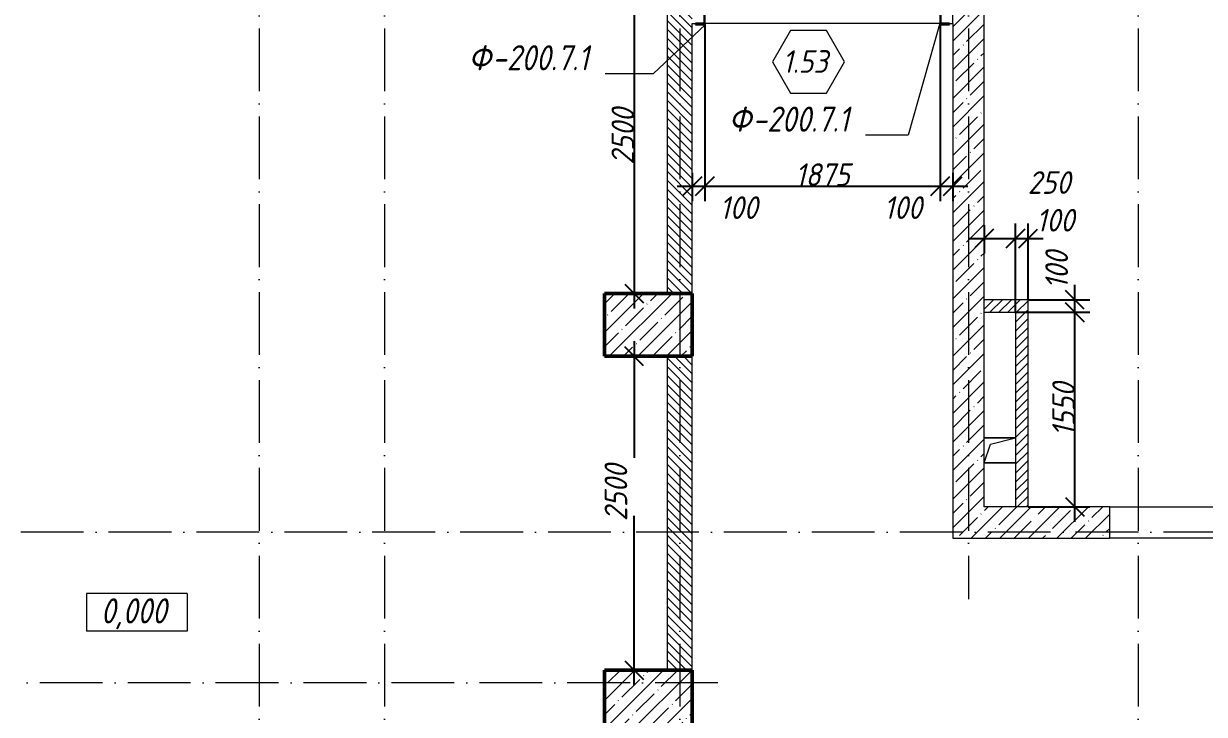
# Model space of a CAD drawing. Header units: millimetres. Extents: x -401725 to 250493, y 305116 to 802890.
# Drawn here: x -147926 to -138522, y 621045 to 626547 of the extents above; entities that cross this region are included whole.
import ezdxf

# ---------------------------------------------------------------- set-up
doc = ezdxf.new("R2010")
doc.units = ezdxf.units.MM
doc.linetypes.add('50_200_ШТРИХ_1Т_ш5_п1_п1_', pattern=[700, 500, -100, 0, -100])
for name, color, linetype, lineweight in [('A-____-____-DIMS', 7, 'Continuous', 9), ('A-DOOR-____-IDEN', 7, 'Continuous', 9), ('A-FLOR-____-OTLN', 7, 'Continuous', 9), ('A-GENM-____-IDEN', 7, 'Continuous', 9), ('A-GENM-____-MCUT', 7, 'Continuous', 25), ('A-GENM-____-OTLN', 7, 'Continuous', 9), ('A-GENM-____-OTLN-1', 7, 'Continuous', 25), ('A-WALL-____-MCUT-3', 7, 'Continuous', 9), ('A-WALL-____-OTLN', 7, 'Continuous', 9), ('A-WALL-FNSH-MCUT-1', 7, 'Continuous', 9), ('G-____-____-DIMS', 7, 'Continuous', 9), ('S-COLS-____-MCUT', 7, 'Continuous', 50), ('S-COLS-____-OTLN', 7, 'Continuous', 9), ('S-GRID-____-OTLN-1', 7, '50_200_ШТРИХ_1Т_ш5_п1_п1_', 9)]:
    doc.layers.add(name, color=color, linetype=linetype, lineweight=lineweight)
for name, color, linetype, lineweight, true_color in [('A-WALL-____-MCUT-4', 7, 'Continuous', 13, 0x000000), ('A-WALL-____-PATT-2', 7, 'Continuous', 9, 0x787878), ('A-WALL-____-PATT-3', 9, 'Continuous', 9, 0x808080), ('A-WALL-____-PATT-4', 9, 'Continuous', 9, 0x808080), ('I-WALL-____-OTLN-1', 7, 'Continuous', 9, 0x000000)]:
    doc.layers.add(name, color=color, linetype=linetype, lineweight=lineweight, true_color=true_color)
doc.styles.add('ISOCPEUR_I_10', font='isocpeui.ttf', dxfattribs={"width": 0.9, "height": 180})
doc.styles.add('ISOCPEUR_I_14', font='isocpeui.ttf', dxfattribs={"width": 0.9, "height": 180})
doc.styles.add('ISOCPEUR_I_2', font='isocpeui.ttf', dxfattribs={"width": 0.85, "height": 2.3})
doc.dimstyles.new('ISO-1_8_0_9К_СРЕДНИЙ_Кладочные_4', dxfattribs={"dimscale": 304.8, "dimtxt": 179.276612, "dimasz": 0.492126, "dimexe": 0.393701, "dimexo": 0, "dimgap": 0, "dimtad": 1, "dimdec": 3, "dimrnd": 0.001, "dimdsep": 46, "dimtxsty": 'ISOCPEUR_I_10', "dimblk1": 'OBLIQUE', "dimblk2": 'OBLIQUE', "dimsah": 1, "dimcen": 0.09, "dimdle": 0.393701, "dimazin": 0, "dimtfac": 1, "dimtdec": 4, "dimtix": 1, "dimtmove": 1, "dimatfit": 3, "dimfxl": 1, "dimtvp": 1, "dimtolj": 1, "dimtzin": 0, "dimarcsym": 2})
doc.dimstyles.new('ISO-1_8_0_9К_СРЕДНИЙ_Кладочные_5', dxfattribs={"dimscale": 304.8, "dimtxt": 179.276612, "dimasz": 0.492126, "dimexe": 0.393701, "dimexo": 0, "dimgap": 0, "dimtad": 1, "dimdec": 3, "dimrnd": 0.001, "dimdsep": 46, "dimtxsty": 'ISOCPEUR_I_10', "dimblk1": 'OBLIQUE', "dimblk2": 'OBLIQUE', "dimsah": 1, "dimcen": 0.09, "dimdle": 0.393701, "dimazin": 0, "dimtfac": 1, "dimtdec": 4, "dimtix": 1, "dimtmove": 2, "dimatfit": 3, "dimfxl": 1, "dimtvp": 1, "dimtolj": 1, "dimtzin": 0, "dimarcsym": 2})
doc.dimstyles.new('ISO-1_8_0_9К_СРЕДНИЙ_Кладочные_6', dxfattribs={"dimscale": 304.8, "dimtxt": 179.276612, "dimasz": 0.492126, "dimexe": 0.393701, "dimexo": 0, "dimgap": 0, "dimtad": 1, "dimdec": 3, "dimrnd": 0.001, "dimdsep": 46, "dimtxsty": 'ISOCPEUR_I_14', "dimblk1": 'OBLIQUE', "dimblk2": 'OBLIQUE', "dimsah": 1, "dimcen": 0.09, "dimdle": 0.393701, "dimazin": 0, "dimtfac": 1, "dimtdec": 4, "dimtix": 1, "dimtmove": 0, "dimatfit": 3, "dimfxl": 1, "dimtvp": 1, "dimtolj": 1, "dimtzin": 0, "dimarcsym": 2})
doc.dimstyles.new('ISO-1_8_0_9К_СРЕДНИЙ_Кладочные_8', dxfattribs={"dimscale": 304.8, "dimtxt": 179.276612, "dimasz": 0.492126, "dimexe": 0.393701, "dimexo": 0, "dimgap": 0, "dimtad": 1, "dimdec": 3, "dimrnd": 0.001, "dimdsep": 46, "dimtxsty": 'ISOCPEUR_I_14', "dimblk1": 'OBLIQUE', "dimblk2": 'OBLIQUE', "dimsah": 1, "dimcen": 0.09, "dimdle": 0.393701, "dimazin": 0, "dimtfac": 1, "dimtdec": 4, "dimtix": 1, "dimtmove": 0, "dimatfit": 3, "dimfxl": 1, "dimtvp": 1, "dimtolj": 1, "dimtzin": 0, "dimarcsym": 2})
pattern_1 = [(135, (-175000.736, 544716.51), (-35.35534, -35.35534), [])]
pattern_2 = [(45, (-175000.736, 544716.51), (-35.35534, 35.35534), [])]
pattern_3 = [(45, (-175000.74, 544716.51), (-114.04925, 114.04925), []), (45, (-174886.69, 544716.51), (-114.04925, 114.04925), [201.612, -40.322, 3.353, -36.97])]

# ---------------------------------------------------------------- blocks, each defined once
blk = doc.blocks.new('BSC_Колонна _Прямоугольная - 500х700-V86-АР1_Кладочный план 1 этажа в осях 1-64_Ю-ЯЯ')
at = {"layer": 'S-COLS-____-OTLN'}
h = blk.add_hatch(dxfattribs=at)
h.set_pattern_fill('FP_88', color=256, style=0, pattern_type=2)
h.set_pattern_definition([(315, (-76431.04, 32050), (114.04925, 114.04925), []), (315, (-76431.04, 31935.95), (114.04925, 114.04925), [201.613, -40.323, 3.353, -36.97])])
h.paths.add_polyline_path([(-250, -350), (250, -350), (250, 350), (-250, 350), (-250, 250.2)], flags=0)
at = {"layer": 'S-COLS-____-MCUT'}
for p, q in [((250, 350), (-250, 350)), ((-250, 350), (-250, -350)), ((250, -350), (250, 350)), ((-250, -350), (250, -350))]:
    blk.add_line(p, q, dxfattribs=at)
blk = doc.blocks.new('BSC_Колонна _Прямоугольная - 500х700-V87-АР1_Кладочный план 1 этажа в осях 1-64_Ю-ЯЯ')
at = {"layer": 'S-COLS-____-OTLN'}
h = blk.add_hatch(dxfattribs=at)
h.set_pattern_fill('FP_89', color=256, style=0, pattern_type=2)
h.set_pattern_definition([(315, (-79431.04, 32050), (114.04925, 114.04925), []), (315, (-79431.04, 31935.95), (114.04925, 114.04925), [201.613, -40.323, 3.353, -36.97])])
h.paths.add_polyline_path([(-250, 350), (-250, -350), (250, -350), (250, 350)], flags=0)
at = {"layer": 'S-COLS-____-MCUT'}
for p, q in [((250, 350), (-250, 350)), ((-250, 350), (-250, -350)), ((250, -350), (250, 350)), ((-250, -350), (250, -350))]:
    blk.add_line(p, q, dxfattribs=at)
blk = doc.blocks.new('Фахверк_СКБ_Уголок - 200_4830_зеркало-28917529-АР1_Кладочный план 1 этажа в осях 1-64_Ю-ЯЯ')
at = {"layer": 'A-GENM-____-MCUT'}
for p, q in [((200, 156), (125, 156)), ((125, 156), (125, 81)), ((131, 81), (131, 150)), ((131, 150), (200, 150)), ((200, 150), (200, 156)), ((125, 81), (131, 81)), ((131, 19), (125, 19)), ((125, 19), (125, -56)), ((131, -50), (131, 19)), ((125, -56), (200, -56)), ((200, -50), (131, -50)), ((200, -56), (200, -50))]:
    blk.add_line(p, q, dxfattribs=at)
blk = doc.blocks.new('Фахверк_СКБ_Уголок - 200_4830_зеркало-28053660-АР1_Кладочный план 1 этажа в осях 1-64_Ю-ЯЯ')
at = {"layer": 'A-GENM-____-MCUT'}
for p, q in [((125, 156), (50, 156)), ((50, 156), (50, 150)), ((50, 150), (119, 150)), ((119, 150), (119, 81)), ((125, 81), (125, 156)), ((119, 81), (125, 81)), ((125, 19), (119, 19)), ((119, 19), (119, -50)), ((125, -56), (125, 19)), ((119, -50), (50, -50)), ((50, -50), (50, -56)), ((50, -56), (125, -56))]:
    blk.add_line(p, q, dxfattribs=at)
blk = doc.blocks.new('AR_Отверстие прямоугольное _в плите_ - AR_Отверстие прямоугольное _в плите_-30459269-АР1_Кладочный план 1 этажа в осях 1-64_Ю-ЯЯ')
at = {"layer": 'A-GENM-____-OTLN'}
for p, q in [((125, 100), (-125, 100)), ((-75, 50), (125, 100)), ((-125, -100), (-75, 50)), ((-125, -100), (125, -100))]:
    blk.add_line(p, q, dxfattribs=at)
blk = doc.blocks.new('Марка проема - марка проема-27336095-АР1_Кладочный план 1 этажа в осях 1-64_Ю-ЯЯ')
at = {"layer": 'A-DOOR-____-IDEN'}
for p, q in [((-1.439, 0.159), (-2.877, -2.333)), ((1.439, 0.159), (-1.439, 0.159)), ((2.877, -2.333), (1.439, 0.159)), ((-2.877, -2.333), (-1.439, -4.825)), ((1.439, -4.825), (2.877, -2.333)), ((-1.439, -4.825), (1.439, -4.825))]:
    blk.add_line(p, q, dxfattribs=at)
blk = doc.blocks.new('_Oblique')
at = {"color": 0, "linetype": 'ByBlock', "lineweight": -2}
blk.add_line((-0.5, -0.5), (0.5, 0.5), dxfattribs=at)
blk = doc.blocks.new('*D12925')
at = {"layer": 'A-____-____-DIMS', "color": 0, "lineweight": -2, "transparency": 16777216}
for p, q in [((-143063.4, 627017.6), (-143063.4, 624277.6)), ((-142800.7, 626897.6), (-143183.4, 626897.6)), ((-142800.7, 624397.6), (-143183.4, 624397.6))]:
    blk.add_line(p, q, dxfattribs=at)
at = {"layer": 'Defpoints', "color": 0, "transparency": 16777216}
for p in [(-142800.7, 626897.6), (-143063.4, 624397.6), (-142800.7, 624397.6)]:
    blk.add_point(p, dxfattribs=at)
at = {"layer": 'A-____-____-DIMS', "color": 0, "lineweight": -2, "transparency": 16777216, "xscale": 150, "yscale": 150, "zscale": 150}
for p, rotation in [((-143063.4, 626897.6), 90), ((-143063.4, 624397.6), 270)]:
    blk.add_blockref('_Oblique', p, dxfattribs=dict(at, rotation=rotation))
at = {"layer": 'A-____-____-DIMS', "color": 0, "transparency": 16777216, "insert": (-143153.4, 625647.6), "char_height": 180, "width": 546.104, "attachment_point": 5, "rotation": 90, "style": 'ISOCPEUR_I_14'}
blk.add_mtext('\\A1;2500', dxfattribs=at)
blk = doc.blocks.new('*D12926')
at = {"layer": 'A-____-____-DIMS', "color": 0, "lineweight": -2, "transparency": 16777216}
for p, q in [((-143063.4, 624017.6), (-143063.4, 623088.8)), ((-142800.7, 623897.6), (-143183.4, 623897.6)), ((-143063.4, 621277.6), (-143063.4, 622627.3)), ((-142800.7, 621397.6), (-143183.4, 621397.6))]:
    blk.add_line(p, q, dxfattribs=at)
at = {"layer": 'Defpoints', "color": 0, "transparency": 16777216}
for p in [(-142800.7, 623897.6), (-143063.4, 621397.6), (-142800.7, 621397.6)]:
    blk.add_point(p, dxfattribs=at)
at = {"layer": 'A-____-____-DIMS', "color": 0, "lineweight": -2, "transparency": 16777216, "xscale": 150, "yscale": 150, "zscale": 150}
for p, rotation in [((-143063.4, 623897.6), 90), ((-143063.4, 621397.6), 270)]:
    blk.add_blockref('_Oblique', p, dxfattribs=dict(at, rotation=rotation))
at = {"layer": 'A-____-____-DIMS', "color": 0, "transparency": 16777216, "insert": (-143298.6, 622585), "char_height": 180, "width": 546.104, "attachment_point": 1, "rotation": 90, "line_spacing_factor": 1.149209, "style": 'ISOCPEUR_I_10'}
blk.add_mtext('\\A1;2500', dxfattribs=at)
blk = doc.blocks.new('*D12936')
at = {"layer": 'A-____-____-DIMS', "color": 0, "lineweight": -2, "transparency": 16777216}
for p, q in [((-142500.7, 626541.2), (-142500.7, 625132.9)), ((-142600.7, 625358.9), (-142600.7, 625132.9)), ((-142720.7, 625252.9), (-142380.7, 625252.9))]:
    blk.add_line(p, q, dxfattribs=at)
at = {"layer": 'Defpoints', "color": 0, "transparency": 16777216}
for p in [(-142500.7, 626541.2), (-142600.7, 625358.9), (-142500.7, 625252.9)]:
    blk.add_point(p, dxfattribs=at)
at = {"layer": 'A-____-____-DIMS', "color": 0, "lineweight": -2, "transparency": 16777216, "xscale": 150, "yscale": 150, "zscale": 150, "rotation": 180}
blk.add_blockref('_Oblique', (-142600.7, 625252.9), dxfattribs=at)
at = {"layer": 'A-____-____-DIMS', "color": 0, "lineweight": -2, "transparency": 16777216, "xscale": 150, "yscale": 150, "zscale": 150}
blk.add_blockref('_Oblique', (-142500.7, 625252.9), dxfattribs=at)
at = {"layer": 'A-____-____-DIMS', "color": 0, "transparency": 16777216, "insert": (-142382.9, 625171.5), "char_height": 180, "width": 368.207, "attachment_point": 1, "line_spacing_factor": 1.149209, "style": 'ISOCPEUR_I_10'}
blk.add_mtext('\\A1;100', dxfattribs=at)
blk = doc.blocks.new('*D12937')
at = {"layer": 'A-____-____-DIMS', "color": 0, "lineweight": -2, "transparency": 16777216}
for p, q in [((-142500.7, 626541.2), (-142500.7, 625132.9)), ((-140625.7, 626541.2), (-140625.7, 625132.9)), ((-142620.7, 625252.9), (-140505.7, 625252.9))]:
    blk.add_line(p, q, dxfattribs=at)
at = {"layer": 'Defpoints', "color": 0, "transparency": 16777216}
for p in [(-142500.7, 626541.2), (-140625.7, 626541.2), (-140625.7, 625252.9)]:
    blk.add_point(p, dxfattribs=at)
at = {"layer": 'A-____-____-DIMS', "color": 0, "lineweight": -2, "transparency": 16777216, "xscale": 150, "yscale": 150, "zscale": 150, "rotation": 180}
blk.add_blockref('_Oblique', (-142500.7, 625252.9), dxfattribs=at)
at = {"layer": 'A-____-____-DIMS', "color": 0, "lineweight": -2, "transparency": 16777216, "xscale": 150, "yscale": 150, "zscale": 150}
blk.add_blockref('_Oblique', (-140625.7, 625252.9), dxfattribs=at)
at = {"layer": 'A-____-____-DIMS', "color": 0, "transparency": 16777216, "insert": (-141563.2, 625344), "char_height": 180, "width": 504.733, "attachment_point": 5, "style": 'ISOCPEUR_I_14'}
blk.add_mtext('\\A1;1875', dxfattribs=at)
blk = doc.blocks.new('*D12938')
at = {"layer": 'A-____-____-DIMS', "color": 0, "lineweight": -2, "transparency": 16777216}
for p, q in [((-140625.7, 626541.2), (-140625.7, 625132.9)), ((-140525.7, 625358.9), (-140525.7, 625132.9)), ((-140745.7, 625252.9), (-140405.7, 625252.9))]:
    blk.add_line(p, q, dxfattribs=at)
at = {"layer": 'Defpoints', "color": 0, "transparency": 16777216}
for p in [(-140625.7, 626541.2), (-140525.7, 625358.9), (-140525.7, 625252.9)]:
    blk.add_point(p, dxfattribs=at)
at = {"layer": 'A-____-____-DIMS', "color": 0, "lineweight": -2, "transparency": 16777216, "xscale": 150, "yscale": 150, "zscale": 150, "rotation": 180}
blk.add_blockref('_Oblique', (-140625.7, 625252.9), dxfattribs=at)
at = {"layer": 'A-____-____-DIMS', "color": 0, "lineweight": -2, "transparency": 16777216, "xscale": 150, "yscale": 150, "zscale": 150}
blk.add_blockref('_Oblique', (-140525.7, 625252.9), dxfattribs=at)
at = {"layer": 'A-____-____-DIMS', "color": 0, "transparency": 16777216, "insert": (-141074.8, 625171.5), "char_height": 180, "width": 368.207, "attachment_point": 1, "line_spacing_factor": 1.149209, "style": 'ISOCPEUR_I_10'}
blk.add_mtext('\\A1;100', dxfattribs=at)
blk = doc.blocks.new('*D12939')
at = {"layer": 'A-____-____-DIMS', "color": 0, "lineweight": -2, "transparency": 16777216}
for p, q in [((-139553.3, 622577.6), (-139553.3, 624367.6)), ((-140025.7, 624247.6), (-139433.3, 624247.6)), ((-139925.7, 622697.6), (-139433.3, 622697.6))]:
    blk.add_line(p, q, dxfattribs=at)
at = {"layer": 'Defpoints', "color": 0, "transparency": 16777216}
for p in [(-140025.7, 624247.6), (-139553.3, 624247.6), (-139925.7, 622697.6)]:
    blk.add_point(p, dxfattribs=at)
at = {"layer": 'A-____-____-DIMS', "color": 0, "lineweight": -2, "transparency": 16777216, "xscale": 150, "yscale": 150, "zscale": 150}
for p, rotation in [((-139553.3, 624247.6), 90), ((-139553.3, 622697.6), 270)]:
    blk.add_blockref('_Oblique', p, dxfattribs=dict(at, rotation=rotation))
at = {"layer": 'A-____-____-DIMS', "color": 0, "transparency": 16777216, "insert": (-139643.3, 623472.6), "char_height": 180, "width": 504.733, "attachment_point": 5, "rotation": 90, "style": 'ISOCPEUR_I_14'}
blk.add_mtext('\\A1;1550', dxfattribs=at)
blk = doc.blocks.new('*D12940')
at = {"layer": 'A-____-____-DIMS', "color": 0, "lineweight": -2, "transparency": 16777216}
for p, q in [((-139553.3, 624127.6), (-139553.3, 624467.6)), ((-139925.7, 624347.6), (-139433.3, 624347.6)), ((-140025.7, 624247.6), (-139433.3, 624247.6))]:
    blk.add_line(p, q, dxfattribs=at)
at = {"layer": 'Defpoints', "color": 0, "transparency": 16777216}
for p in [(-139925.7, 624347.6), (-139553.3, 624347.6), (-140025.7, 624247.6)]:
    blk.add_point(p, dxfattribs=at)
at = {"layer": 'A-____-____-DIMS', "color": 0, "lineweight": -2, "transparency": 16777216, "xscale": 150, "yscale": 150, "zscale": 150}
for p, rotation in [((-139553.3, 624347.6), 90), ((-139553.3, 624247.6), 270)]:
    blk.add_blockref('_Oblique', p, dxfattribs=dict(at, rotation=rotation))
at = {"layer": 'A-____-____-DIMS', "color": 0, "transparency": 16777216, "insert": (-139788.5, 624432.3), "char_height": 180, "width": 368.207, "attachment_point": 1, "rotation": 90, "line_spacing_factor": 1.149209, "style": 'ISOCPEUR_I_10'}
blk.add_mtext('\\A1;100', dxfattribs=at)
blk = doc.blocks.new('*D12941')
at = {"layer": 'A-____-____-DIMS', "color": 0, "lineweight": -2, "transparency": 16777216}
for p, q in [((-140275.7, 624941.9), (-140275.7, 624715.9)), ((-140025.7, 624247.6), (-140025.7, 624955.9)), ((-140395.7, 624835.9), (-139905.7, 624835.9))]:
    blk.add_line(p, q, dxfattribs=at)
at = {"layer": 'Defpoints', "color": 0, "transparency": 16777216}
for p in [(-140275.7, 624941.9), (-140025.7, 624835.9), (-140025.7, 624247.6)]:
    blk.add_point(p, dxfattribs=at)
at = {"layer": 'A-____-____-DIMS', "color": 0, "lineweight": -2, "transparency": 16777216, "xscale": 150, "yscale": 150, "zscale": 150, "rotation": 180}
blk.add_blockref('_Oblique', (-140275.7, 624835.9), dxfattribs=at)
at = {"layer": 'A-____-____-DIMS', "color": 0, "lineweight": -2, "transparency": 16777216, "xscale": 150, "yscale": 150, "zscale": 150}
blk.add_blockref('_Oblique', (-140025.7, 624835.9), dxfattribs=at)
at = {"layer": 'A-____-____-DIMS', "color": 0, "transparency": 16777216, "insert": (-139928.8, 625371.2), "char_height": 180, "width": 409.578, "attachment_point": 1, "line_spacing_factor": 1.149209, "style": 'ISOCPEUR_I_10'}
blk.add_mtext('\\A1;250', dxfattribs=at)
blk = doc.blocks.new('*D12942')
at = {"layer": 'A-____-____-DIMS', "color": 0, "lineweight": -2, "transparency": 16777216}
for p, q in [((-140025.7, 624247.6), (-140025.7, 624955.9)), ((-139925.7, 624347.6), (-139925.7, 624955.9)), ((-140145.7, 624835.9), (-139805.7, 624835.9))]:
    blk.add_line(p, q, dxfattribs=at)
at = {"layer": 'Defpoints', "color": 0, "transparency": 16777216}
for p in [(-139925.7, 624835.9), (-139925.7, 624347.6), (-140025.7, 624247.6)]:
    blk.add_point(p, dxfattribs=at)
at = {"layer": 'A-____-____-DIMS', "color": 0, "lineweight": -2, "transparency": 16777216, "xscale": 150, "yscale": 150, "zscale": 150, "rotation": 180}
blk.add_blockref('_Oblique', (-140025.7, 624835.9), dxfattribs=at)
at = {"layer": 'A-____-____-DIMS', "color": 0, "lineweight": -2, "transparency": 16777216, "xscale": 150, "yscale": 150, "zscale": 150}
blk.add_blockref('_Oblique', (-139925.7, 624835.9), dxfattribs=at)
at = {"layer": 'A-____-____-DIMS', "color": 0, "transparency": 16777216, "insert": (-139861.5, 625071), "char_height": 180, "width": 368.207, "attachment_point": 1, "line_spacing_factor": 1.149209, "style": 'ISOCPEUR_I_10'}
blk.add_mtext('\\A1;100', dxfattribs=at)
blk = doc.blocks.new('Высотные отметки - 9_5х3_5_h_-17668430-АР1_Кладочный план 1 этажа в осях 1-64_Ю-ЯЯ')
at = {"layer": 'G-____-____-DIMS'}
for p, q in [((-4, 3), (-4, 0)), ((4, 3), (-4, 3)), ((4, 3), (4, 0)), ((4, 0), (-4, 0))]:
    blk.add_line(p, q, dxfattribs=at)

msp = doc.modelspace()

# ---------------------------------------------------------------- hatches: boundary and pattern name
at = {"layer": 'A-WALL-____-PATT-2'}
h = msp.add_hatch(dxfattribs=at)
h.set_pattern_fill('FP_2', color=256, style=0, pattern_type=2)
h.set_pattern_definition(pattern_3)
h.paths.add_polyline_path([(-140275.7357, 622697.5526), (-140275.7357, 630397.5526), (-140525.7357, 630397.5526), (-140525.7357, 622697.5526)], flags=0)
h = msp.add_hatch(dxfattribs=at)
h.set_pattern_fill('FP_2', color=256, style=0, pattern_type=2)
h.set_pattern_definition(pattern_3)
h.paths.add_polyline_path([(-138125.7357, 622447.5526), (-136350.7357, 622447.5526), (-136350.7357, 622697.5526), (-138125.7357, 622697.5526)], flags=0)
h.paths.add_polyline_path([(-139275.7357, 622447.5526), (-139275.7357, 622697.5526), (-140525.7357, 622697.5526), (-140525.7357, 622447.5526), (-139665.9931, 622447.5526)], flags=0)
at = {"layer": 'A-WALL-____-PATT-3'}
h = msp.add_hatch(dxfattribs=at)
h.set_pattern_fill('FP_6', color=256, style=0, pattern_type=2)
h.set_pattern_definition(pattern_1)
h.paths.add_polyline_path([(-142600.7357, 624397.5526), (-142600.7357, 626897.5526), (-142800.7357, 626897.5526), (-142800.7357, 624397.5526)], flags=0)
h = msp.add_hatch(dxfattribs=at)
h.set_pattern_fill('FP_6', color=256, style=0, pattern_type=2)
h.set_pattern_definition(pattern_1)
h.paths.add_polyline_path([(-142800.7357, 621397.5526), (-142600.7357, 621397.5526), (-142600.7357, 623897.5526), (-142800.7357, 623897.5526)], flags=0)
at = {"layer": 'A-WALL-____-PATT-4'}
h = msp.add_hatch(dxfattribs=at)
h.set_pattern_fill('FP_5', color=256, style=0, pattern_type=2)
h.set_pattern_definition(pattern_2)
h.paths.add_polyline_path([(-139925.7357, 624247.5526), (-139925.7357, 624347.5526), (-140275.7357, 624347.5526), (-140275.7357, 624247.5526), (-140025.7357, 624247.5526)], flags=0)
h = msp.add_hatch(dxfattribs=at)
h.set_pattern_fill('FP_5', color=256, style=0, pattern_type=2)
h.set_pattern_definition(pattern_2)
h.paths.add_polyline_path([(-140025.7357, 622697.5526), (-139925.7357, 622697.5526), (-139925.7357, 624247.5526), (-140025.7357, 624247.5526)], flags=0)

# ---------------------------------------------------------------- linework, layer by layer
at = {"layer": 'A-FLOR-____-OTLN'}
for p, q in [((-140275.7357, 623247.5526), (-140025.7357, 623247.5526)), ((-140025.7357, 623047.5526), (-140275.7357, 623047.5526))]:
    msp.add_line(p, q, dxfattribs=at)
at = {"layer": 'A-GENM-____-IDEN'}
for p, q in [((-142495.7357, 626541.2051), (-142912.5956, 626148.0979)), ((-140630.7357, 626541.2051), (-140881.0581, 625659.1694)), ((-142912.5956, 626148.0979), (-143294.5871, 626148.0979)), ((-140881.0581, 625659.1694), (-141221.5837, 625659.1694))]:
    msp.add_line(p, q, dxfattribs=at)
at = {"layer": 'A-WALL-____-MCUT-3'}
for p, q in [((-140275.7357, 622697.5526), (-140275.7357, 630397.5526)), ((-140525.7357, 626547.2051), (-140525.7357, 622447.5526)), ((-139275.7357, 622697.5526), (-140275.7357, 622697.5526)), ((-139275.7357, 622447.5526), (-139275.7357, 622697.5526)), ((-140525.7357, 622447.5526), (-139275.7357, 622447.5526))]:
    msp.add_line(p, q, dxfattribs=at)
at = {"layer": 'A-WALL-____-MCUT-4'}
for p, q in [((-142800.7357, 626897.5526), (-142800.7357, 624397.5526)), ((-140525.7357, 626547.2051), (-140525.7357, 626747.2051)), ((-142600.7357, 626547.2051), (-142575.7357, 626547.2051)), ((-142600.7357, 624397.5526), (-142600.7357, 626547.2051)), ((-140550.7357, 626547.2051), (-140525.7357, 626547.2051)), ((-142800.7357, 623897.5526), (-142800.7357, 621397.5526)), ((-142600.7357, 621397.5526), (-142600.7357, 623897.5526))]:
    msp.add_line(p, q, dxfattribs=at)
at = {"layer": 'A-WALL-____-OTLN'}
for p, q in [((-139275.7357, 622697.5526), (-138125.7357, 622697.5526)), ((-138125.7357, 622447.5526), (-139275.7357, 622447.5526))]:
    msp.add_line(p, q, dxfattribs=at)
at = {"layer": 'A-WALL-FNSH-MCUT-1'}
for p, q in [((-139925.7357, 624347.5526), (-140275.7357, 624347.5526)), ((-139925.7357, 622697.5526), (-139925.7357, 624347.5526)), ((-140275.7357, 624247.5526), (-140025.7357, 624247.5526)), ((-140025.7357, 624247.5526), (-140025.7357, 622697.5526))]:
    msp.add_line(p, q, dxfattribs=at)
at = {"layer": 'I-WALL-____-OTLN-1'}
msp.add_line((-140625.7357, 626547.2051), (-142500.7357, 626547.2051), dxfattribs=at)
at = {"layer": 'S-GRID-____-OTLN-1'}
for p, q in [((-146050.7357, 635609.362), (-146050.7357, 611391.9943)), ((-145050.7357, 635609.362), (-145050.7357, 597608.0984)), ((-142700.7357, 635609.362), (-142700.7357, 611391.9943)), ((-140400.7357, 635609.362), (-140400.7357, 621963.8409)), ((-139050.7357, 635609.362), (-139050.7357, 597608.0984)), ((-127846.1379, 622497.5526), (-179669.5059, 622497.5526)), ((-142395.7357, 621297.5526), (-179669.5059, 621297.5526))]:
    msp.add_line(p, q, dxfattribs=at)

# ---------------------------------------------------------------- block references
at = {"layer": 'A-DOOR-____-IDEN', "xscale": 99.99999999999993, "yscale": 99.99999999999993, "zscale": 99.99999999999993}
msp.add_blockref('Марка проема - марка проема-27336095-АР1_Кладочный план 1 этажа в осях 1-64_Ю-ЯЯ', (-141675.0085, 626476.7231), dxfattribs=at)
at = {"layer": 'A-GENM-____-OTLN'}
msp.add_blockref('AR_Отверстие прямоугольное _в плите_ - AR_Отверстие прямоугольное _в плите_-30459269-АР1_Кладочный план 1 этажа в осях 1-64_Ю-ЯЯ', (-140150.7357, 623147.5526), dxfattribs=at)
at = {"layer": 'A-GENM-____-OTLN-1', "rotation": 180}
for name, p in [('Фахверк_СКБ_Уголок - 200_4830_зеркало-28917529-АР1_Кладочный план 1 этажа в осях 1-64_Ю-ЯЯ', (-142375.7357, 626697.2051)), ('Фахверк_СКБ_Уголок - 200_4830_зеркало-28053660-АР1_Кладочный план 1 этажа в осях 1-64_Ю-ЯЯ', (-140500.7357, 626697.2051))]:
    msp.add_blockref(name, p, dxfattribs=at)
at = {"layer": 'G-____-____-DIMS', "xscale": 99.99999999999993, "yscale": 99.99999999999993, "zscale": 99.99999999999993}
msp.add_blockref('Высотные отметки - 9_5х3_5_h_-17668430-АР1_Кладочный план 1 этажа в осях 1-64_Ю-ЯЯ', (-147023.9598, 621708.1081), dxfattribs=at)
at = {"layer": 'S-COLS-____-OTLN', "rotation": 89.9999999999999}
for name, p in [('BSC_Колонна _Прямоугольная - 500х700-V87-АР1_Кладочный план 1 этажа в осях 1-64_Ю-ЯЯ', (-142950.7357, 624147.5526)), ('BSC_Колонна _Прямоугольная - 500х700-V86-АР1_Кладочный план 1 этажа в осях 1-64_Ю-ЯЯ', (-142950.7357, 621147.5526))]:
    msp.add_blockref(name, p, dxfattribs=at)

# ---------------------------------------------------------------- texts
at = {"layer": 'A-DOOR-____-IDEN', "insert": (-141882.6476, 626335.5426), "char_height": 180, "width": 454.556812, "attachment_point": 1, "style": 'ISOCPEUR_I_14'}
msp.add_mtext('1.53', dxfattribs=at)
at = {"layer": 'A-GENM-____-IDEN', "char_height": 200, "attachment_point": 1, "style": 'ISOCPEUR_I_2'}
for s, insert, width in [('\\fISOCPEUR|b0|i1|c204|p34|;\\W.9;Ф', (-144383.9994, 626375.2141), 230.886), ('-200.7.1', (-144193.4994, 626375.2141), 1053.417375), ('\\fISOCPEUR|b0|i1|c204|p34|;\\W.9;Ф', (-142310.9959, 625886.2855), 230.886), ('-200.7.1', (-142120.4959, 625886.2855), 1053.417375)]:
    msp.add_mtext(s, dxfattribs=dict(at, insert=insert, width=width))
at = {"layer": 'G-____-____-DIMS', "insert": (-147310.7929, 621969.3993), "char_height": 200, "width": 688.399425, "attachment_point": 1, "line_spacing_factor": 1.149209, "style": 'ISOCPEUR_I_2'}
msp.add_mtext('0,000', dxfattribs=at)

# ---------------------------------------------------------------- dimensions: what is measured, and where the dimension line sits
at = {"layer": 'A-____-____-DIMS'}
for base, p1, p2, dimstyle, override, picture, middle in [((-143063.4398, 624397.5526), (-142800.7357, 626897.5526), (-142800.7357, 624397.5526), 'ISO-1_8_0_9К_СРЕДНИЙ_Кладочные_6', {"dimpost": '<>', "dimfxl": 2500}, '*D12925', (-143153.4398, 625647.5526)), ((-139553.3198, 624247.5526), (-139925.7357, 622697.5526), (-140025.7357, 624247.5526), 'ISO-1_8_0_9К_СРЕДНИЙ_Кладочные_8', {"dimpost": '<>', "dimfxl": 1553.222457}, '*D12939', (-139643.3198, 623472.5526))]:
    dim = msp.add_linear_dim(base=base, p1=p1, p2=p2, angle=90, dimstyle=dimstyle, override=override, dxfattribs=at)
    dim.commit()
    dim.dimension.update_dxf_attribs({"geometry": picture, "text_midpoint": middle})
for base, p1, p2, override, picture, middle in [((-142500.7357, 625252.8658), (-142600.7357, 625358.9318), (-142500.7357, 626541.2051), {"dimpost": '<>', "dimfxl": 1186.494894}, '*D12936', (-142198.7528, 625051.48)), ((-140525.7357, 625252.8658), (-140625.7357, 626541.2051), (-140525.7357, 625358.9318), {"dimpost": '<>', "dimfxl": 1186.494894}, '*D12938', (-140890.6956, 625051.48)), ((-140025.7357, 624835.8656), (-140275.7357, 624941.9316), (-140025.7357, 624247.5526), {"dimpost": '<>', "dimfxl": 738.01236}, '*D12941', (-139724.0122, 625251.2375)), ((-139925.7357, 624835.8656), (-140025.7357, 624247.5526), (-139925.7357, 624347.5526), {"dimpost": '<>', "dimfxl": 141.421356}, '*D12942', (-139677.4249, 624951.0276))]:
    dim = msp.add_linear_dim(base=base, p1=p1, p2=p2, dimstyle='ISO-1_8_0_9К_СРЕДНИЙ_Кладочные_5', override=override, dxfattribs=at)
    dim.commit()
    dim.dimension.update_dxf_attribs({"geometry": picture, "text_midpoint": middle, "dimtype": 160})
dim = msp.add_linear_dim(base=(-140625.7357, 625252.8658), p1=(-142500.7357, 626541.2051), p2=(-140625.7357, 626541.2051), dimstyle='ISO-1_8_0_9К_СРЕДНИЙ_Кладочные_8', override={"dimpost": '<>', "dimfxl": 1875}, dxfattribs=at)
dim.commit()
dim.dimension.update_dxf_attribs({"geometry": '*D12937', "text_midpoint": (-141563.2357, 625344.0249)})
for base, p1, p2, dimstyle, override, picture, middle in [((-139553.3198, 624347.5526), (-140025.7357, 624247.5526), (-139925.7357, 624347.5526), 'ISO-1_8_0_9К_СРЕДНИЙ_Кладочные_5', {"dimpost": '<>', "dimfxl": 141.421356}, '*D12940', (-139668.4818, 624616.3746)), ((-143063.4398, 621397.5526), (-142800.7357, 623897.5526), (-142800.7357, 621397.5526), 'ISO-1_8_0_9К_СРЕДНИЙ_Кладочные_4', {"dimpost": '<>', "dimfxl": 2500}, '*D12926', (-143178.6019, 622858.0491))]:
    dim = msp.add_linear_dim(base=base, p1=p1, p2=p2, angle=90, dimstyle=dimstyle, override=override, dxfattribs=at)
    dim.commit()
    dim.dimension.update_dxf_attribs({"geometry": picture, "text_midpoint": middle, "dimtype": 160, "text_rotation": 90})

doc.saveas('drawing.dxf')
